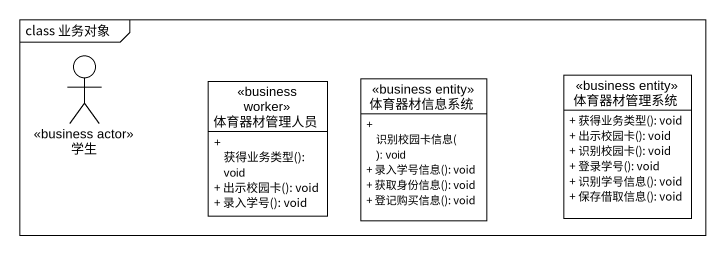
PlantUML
@startuml
mainframe class 业务对象
allowmixing
hide circle
hide empty members
skinparam classAttributeIconSize 0
actor 学生 <<business actor>>
class 体育器材管理人员 <<business worker>> {
  + 获得业务类型(): void
  + 出示校园卡(): void
  + 录入学号(): void
}
class 体育器材信息系统 <<business entity>> {
  + 识别校园卡信息(): void
  + 录入学号信息(): void
  + 获取身份信息(): void
  + 登记购买信息(): void
}
class 体育器材管理系统 <<business entity>> {
  + 获得业务类型(): void
  + 出示校园卡(): void
  + 识别校园卡(): void
  + 登录学号(): void
  + 识别学号信息(): void
  + 保存借取信息(): void
}
@enduml
